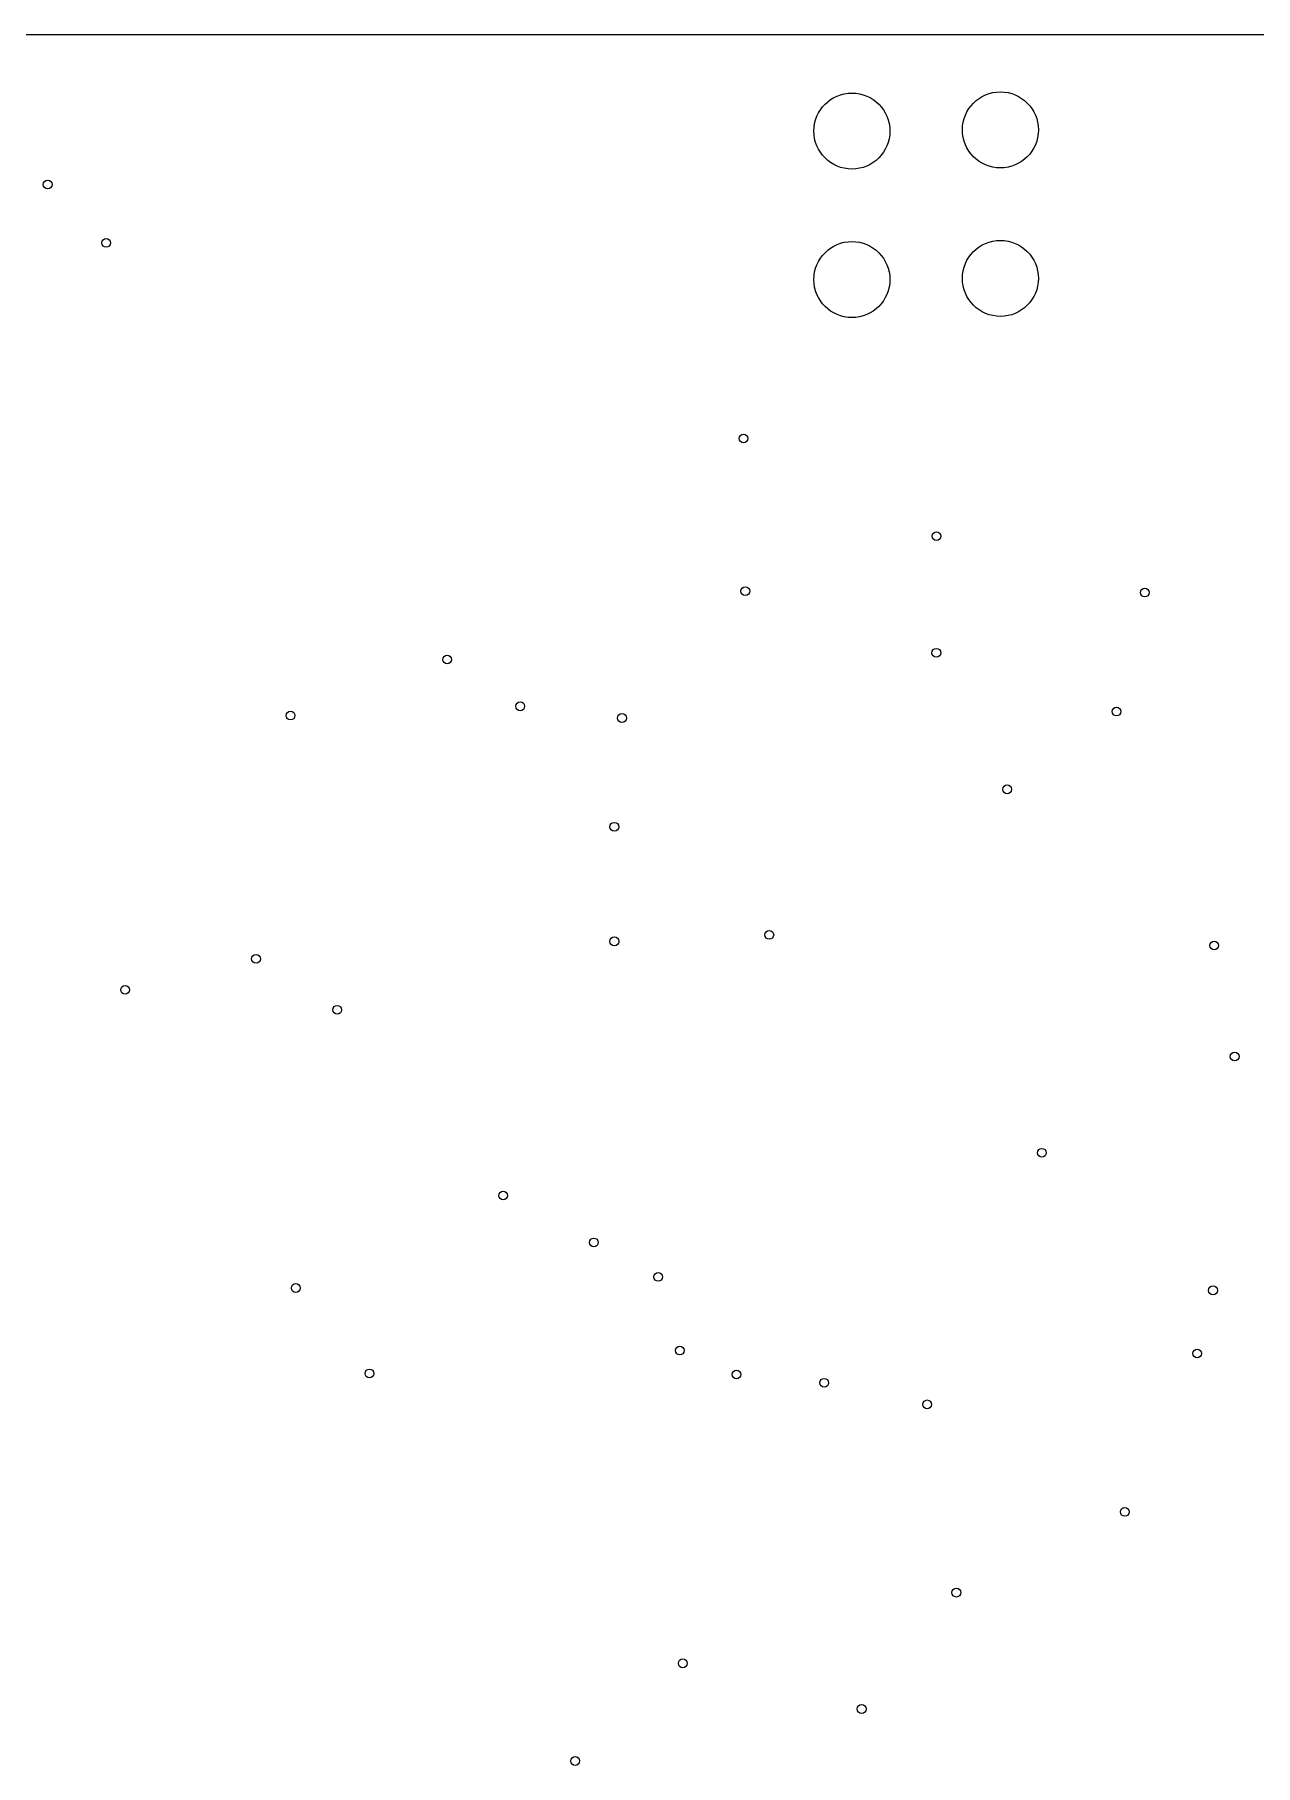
# Model space of a CAD drawing. Extents: x 114.9 to 199.6, y -137.1 to -76.7.
# Drawn here: x 157.51 to 178.39, y -106.25 to -76.65 of the extents above; entities that cross this region are included whole.
import ezdxf

# ---------------------------------------------------------------- set-up
doc = ezdxf.new("R2010")
doc.units = 0
doc.layers.add('BLACK', color=7, linetype='CONTINUOUS')

msp = doc.modelspace()

# ---------------------------------------------------------------- linework, layer by layer
at = {"layer": 'BLACK', "linetype": 'CONTINUOUS'}
msp.add_line((115.67417, -76.6505), (198.78583, -76.6505), dxfattribs=at)
at = {"layer": 'BLACK'}
for centre, radius in [((171.493, -78.3), 0.65), ((174.033, -78.28), 0.65), ((157.736, -79.2135), 0.075), ((158.736, -80.2135), 0.075), ((171.493, -80.84), 0.65), ((174.033, -80.82), 0.65), ((169.64, -83.56), 0.075), ((172.94, -85.23), 0.075), ((169.67, -86.17), 0.075), ((176.504321, -86.194284), 0.075), ((164.57, -87.34), 0.075), ((172.936808, -87.223374), 0.075), ((165.82, -88.14), 0.075), ((176.02, -88.23), 0.075), ((161.891239, -88.298202), 0.075), ((167.56, -88.34), 0.075), ((174.15, -89.56), 0.075), ((167.43, -90.2), 0.075), ((170.08, -92.05), 0.075), ((167.43, -92.16), 0.075), ((177.69, -92.23), 0.075), ((161.3, -92.46), 0.075), ((159.06, -92.99), 0.075), ((162.69, -93.33), 0.075), ((178.04, -94.13), 0.075), ((174.743433, -95.776258), 0.075), ((165.527358, -96.508056), 0.075), ((167.08, -97.31), 0.075), ((168.18, -97.9), 0.075), ((161.98, -98.09), 0.075), ((177.67, -98.13), 0.075), ((168.55, -99.16), 0.075), ((177.4, -99.21), 0.075), ((163.24, -99.55), 0.075), ((169.52, -99.57), 0.075), ((171.02, -99.71), 0.075), ((172.78, -100.08), 0.075), ((176.16, -101.92), 0.075), ((173.28, -103.3), 0.075), ((168.6, -104.51), 0.075), ((171.66, -105.29), 0.075), ((166.76, -106.18), 0.075)]:
    msp.add_circle(centre, radius, dxfattribs=at)
at = {"layer": 'WHITE'}
for centre, radius in [((171.493, -78.3), 0.65), ((174.033, -78.28), 0.65), ((157.736, -79.2135), 0.075), ((158.736, -80.2135), 0.075), ((171.493, -80.84), 0.65), ((174.033, -80.82), 0.65), ((169.64, -83.56), 0.075), ((172.94, -85.23), 0.075), ((169.67, -86.17), 0.075), ((176.504321, -86.194284), 0.075), ((164.57, -87.34), 0.075), ((172.936808, -87.223374), 0.075), ((165.82, -88.14), 0.075), ((176.02, -88.23), 0.075), ((161.891239, -88.298202), 0.075), ((167.56, -88.34), 0.075), ((174.15, -89.56), 0.075), ((167.43, -90.2), 0.075), ((170.08, -92.05), 0.075), ((167.43, -92.16), 0.075), ((177.69, -92.23), 0.075), ((161.3, -92.46), 0.075), ((159.06, -92.99), 0.075), ((162.69, -93.33), 0.075), ((178.04, -94.13), 0.075), ((174.743433, -95.776258), 0.075), ((165.527358, -96.508056), 0.075), ((167.08, -97.31), 0.075), ((168.18, -97.9), 0.075), ((161.98, -98.09), 0.075), ((177.67, -98.13), 0.075), ((168.55, -99.16), 0.075), ((177.4, -99.21), 0.075), ((163.24, -99.55), 0.075), ((169.52, -99.57), 0.075), ((171.02, -99.71), 0.075), ((172.78, -100.08), 0.075), ((176.16, -101.92), 0.075), ((173.28, -103.3), 0.075), ((168.6, -104.51), 0.075), ((171.66, -105.29), 0.075), ((166.76, -106.18), 0.075)]:
    msp.add_circle(centre, radius, dxfattribs=at)

doc.saveas('drawing.dxf')
